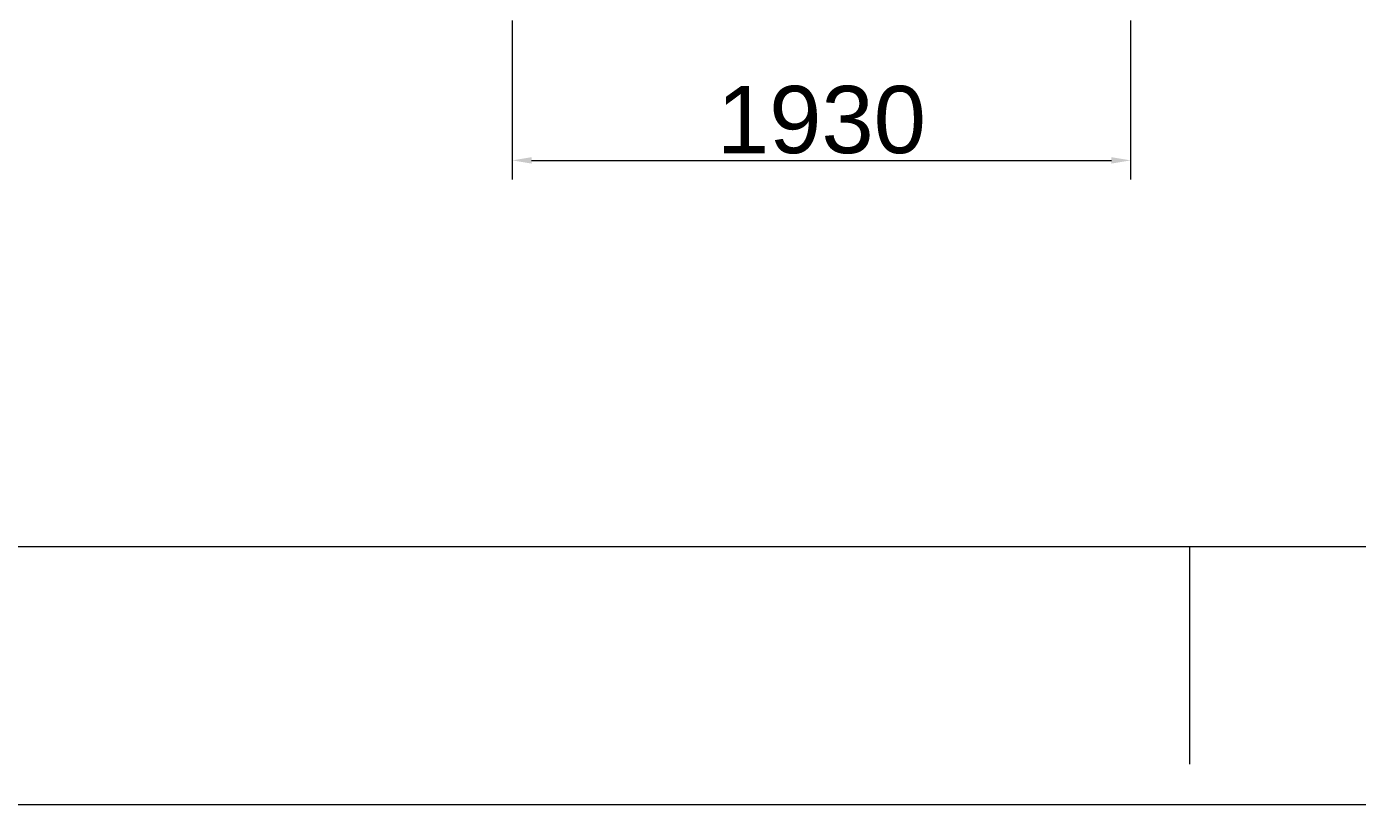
# Model space of a CAD drawing. Header units: millimetres. Extents: x -186 to 966092, y 1050 to 737262.
# Drawn here: x 149146 to 254667, y 1050 to 62705 of the extents above; entities that cross this region are included whole.
import ezdxf
from ezdxf.enums import TextEntityAlignment as Align

# ---------------------------------------------------------------- set-up
doc = ezdxf.new("R2010")
doc.units = ezdxf.units.MM
doc.header["$LTSCALE"] = 25.4
doc.layers.get('Defpoints').update_dxf_attribs({"lineweight": 5})
doc.layers.add('Title Block', color=7, linetype='Continuous', lineweight=5)
doc.styles.add('ACANSTS', font='romans.shx', dxfattribs={"height": 25.4})
doc.styles.add('Roman', font='arial.ttf')
doc.styles.get("Standard").update_dxf_attribs({"font": 'arial.ttf'})
doc.dimstyles.new('ISO-25', dxfattribs={"dimscale": 30, "dimtxt": 38.1, "dimasz": 38.1, "dimexe": 50.8, "dimexo": 50.8, "dimgap": 15.875, "dimtad": 1, "dimtih": 1, "dimtoh": 1, "dimdec": 1, "dimlfac": 0.03937, "dimdsep": 46, "dimtxsty": 'Standard', "dimcen": 63.5, "dimclrd": 7, "dimclre": 7, "dimclrt": 7, "dimadec": 0, "dimazin": 0, "dimtfac": 1, "dimtdec": 1, "dimtmove": 0, "dimatfit": 3, "dimfxl": 25.4, "dimlwd": 5, "dimlwe": 5, "dimarcsym": 0})

# ---------------------------------------------------------------- blocks, each defined once
blk = doc.blocks.new('LONE STAR BLOWER TITLE BLOCK (SIZE A)')
at = {"layer": 'Title Block', "lineweight": 15}
for p, q in [((12.7, 12.7), (587.375, 12.7)), ((150.019, 1.984), (150.019, 12.7)), ((0, 0), (600.075, 0))]:
    blk.add_line(p, q, dxfattribs=at)
at = {"layer": 'Title Block', "lineweight": 15, "style": 'ACANSTS'}
for tag, p, height in [('DRAWN_DATE', (402.657, 58.472), 3.429), ('DRAWN_BY', (375.455, 58.156), 3.429), ('DRAWING_SUBTITLE', (450.179, 50.212), 5.144), ('CHECKED_BY', (376.02, 49.373), 3.429), ('CHECK_DATE', (402.181, 49.496), 3.429), ('ENGINEER', (375.867, 40.952), 3.429), ('ENG_DATE', (401.953, 40.924), 3.429), ('DRAWING_SUBTITLE', (450.116, 39.354), 5.144), ('MANUFACTURING', (375.757, 32.379), 3.429), ('MFG_DATE', (401.98, 32.456), 3.429), ('CONTROL', (375.757, 23.807), 3.429), ('CONTROL_DATE', (401.98, 23.884), 3.429), ('CAGE_CODE', (455.358, 23.273), 3.429), ('MODEL_FILE_NAME', (230.141, 15.522), 3.429), ('APPROVED_BY', (375.471, 14.544), 3.429), ('APPROVAL_DATE', (401.769, 14.473), 3.429)]:
    blk.add_attdef(tag, p, '', height=height, dxfattribs=at)
at = {"layer": 'Title Block', "lineweight": 15, "style": 'Roman', "flags": 8}
for tag, height, p in [('DWG_NUMBER', 7.144, (484.287, 29.145)), ('SCALE', 3.429, (459.829, 17.884)), ('SHEETNUMBER', 3.429, (539.893, 17.884)), ('TOTA_SHEETS', 3.429, (556.105, 17.82))]:
    blk.add_attdef(tag, text='', height=height, dxfattribs=at).set_placement(p, align=Align.TOP_LEFT)
at = {"layer": 'Title Block', "lineweight": 15, "style": 'ACANSTS'}
blk.add_attdef('REVISION', text='', height=3.429, dxfattribs=at).set_placement((580.377, 22.69), align=Align.CENTER)
blk = doc.blocks.new('*D246')
at = {"color": 7, "linetype": 'Continuous', "lineweight": 5, "transparency": 16777216}
for p, q in [((187660, 63200), (187660, 50577)), ((236682, 63200), (236682, 50577)), ((189184, 52101), (235158, 52101))]:
    blk.add_line(p, q, dxfattribs=at)
at = {"color": 7, "transparency": 16777216}
for points in [[(189184, 52355), (189184, 51847), (187660, 52101)], [(235158, 52355), (235158, 51847), (236682, 52101)]]:
    blk.add_solid(points, dxfattribs=at)
at = {"layer": 'Defpoints', "color": 0, "transparency": 16777216}
for p in [(187660, 64724), (236682, 64724), (236682, 52101)]:
    blk.add_point(p, dxfattribs=at)
at = {"color": 7, "lineweight": 5, "transparency": 16777216, "insert": (212171, 55302), "char_height": 5334, "attachment_point": 5, "style": 'Roman'}
blk.add_mtext('1930', dxfattribs=at)

msp = doc.modelspace()

# ---------------------------------------------------------------- block references
at = {"xscale": 1610.262423542551, "yscale": 1610.262423542551, "zscale": 1610.262423542551}
msp.add_blockref('LONE STAR BLOWER TITLE BLOCK (SIZE A)', (-185.91, 1049.85), dxfattribs=at)

# ---------------------------------------------------------------- dimensions: what is measured, and where the dimension line sits
at = {"color": 7, "lineweight": 5}
dim = msp.add_linear_dim(base=(236682.41, 52100.99), p1=(187660.41, 64724.24), p2=(236682.41, 64724.24), dimstyle='ISO-25', override={"dimscale": 30, "dimtxt": 177.8, "dimasz": 50.8, "dimdec": 0, "dimpost": '\\X', "dimtxsty": 'Roman'}, dxfattribs=at)
dim.commit()
dim.dimension.update_dxf_attribs({"geometry": '*D246', "text_midpoint": (212171.41, 55302.46)})

doc.saveas('drawing.dxf')
